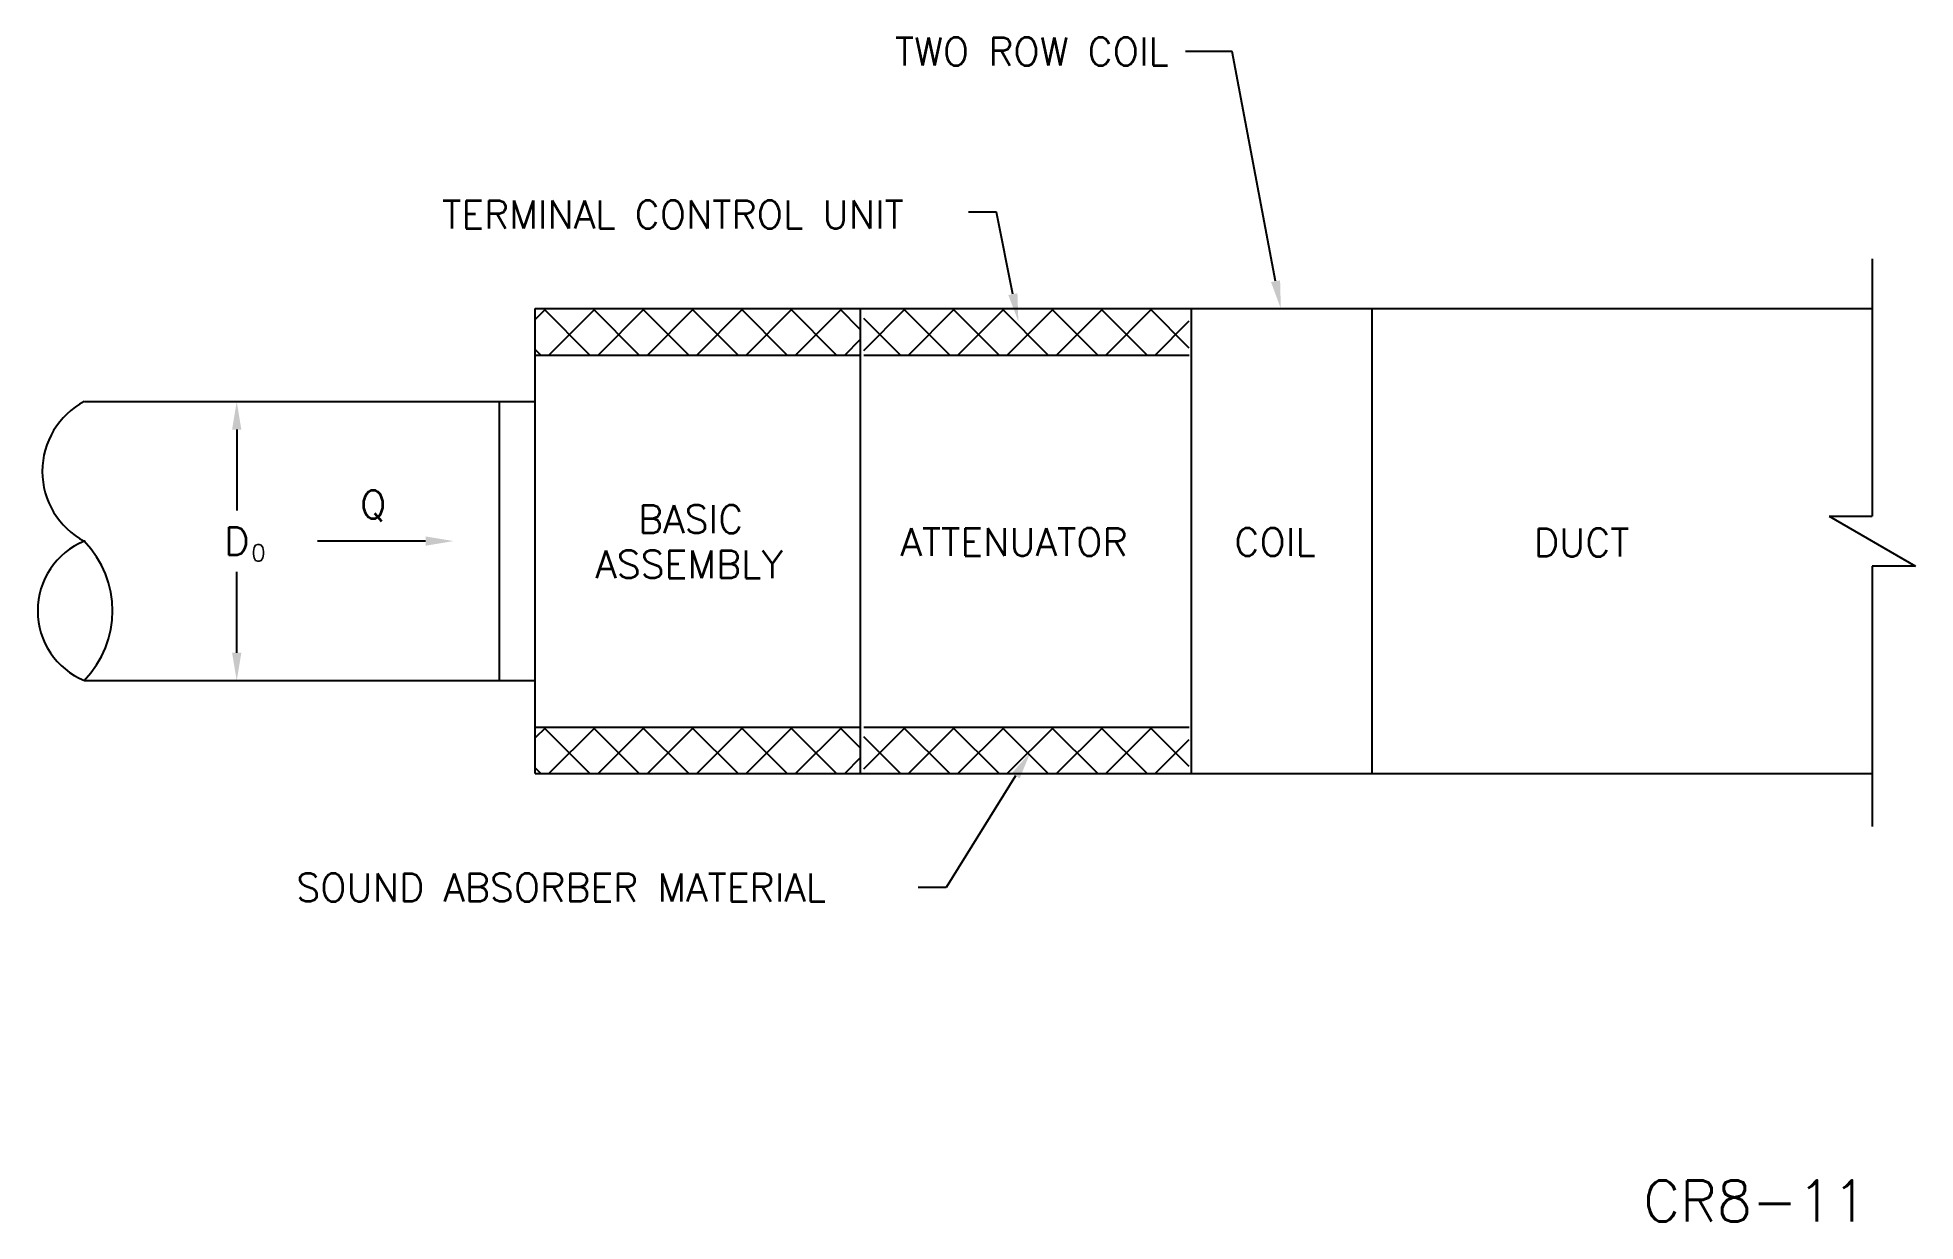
# Model space of a CAD drawing. Extents: x 1.3 to 11.4, y 1.3 to 7.7.
import ezdxf
from ezdxf.enums import TextEntityAlignment as Align

# ---------------------------------------------------------------- set-up
doc = ezdxf.new("R2010")
doc.units = 0
doc.header["$MEASUREMENT"] = 0
doc.layers.get('0').update_dxf_attribs({"linetype": 'CONTINUOUS'})
doc.layers.add('NUMBER', color=7, linetype='CONTINUOUS')
doc.styles.add('ROMANS', font='romans')

msp = doc.modelspace()

# ---------------------------------------------------------------- linework, layer by layer
for p, q in [((7.756, 7.609), (7.506, 7.609)), ((7.99, 6.373), (7.756, 7.609)), ((11.197, 6.493), (11.197, 5.11)), ((4.009, 3.726), (4.009, 6.226)), ((4.009, 6.226), (10.009, 6.226)), ((5.759, 3.726), (5.759, 6.226)), ((7.538, 3.726), (7.538, 6.226)), ((8.509, 3.726), (8.509, 6.226)), ((10.009, 6.226), (11.197, 6.226)), ((11.197, 6.226), (11.197, 5.567)), ((4.009, 5.976), (5.759, 5.976)), ((5.776, 5.976), (7.526, 5.976)), ((1.586, 5.726), (4.009, 5.726)), ((3.818, 4.226), (3.818, 5.726)), ((2.405, 5.576), (2.405, 5.141)), ((10.965, 5.11), (11.43, 4.842)), ((10.965, 5.11), (11.197, 5.11)), ((3.42, 4.976), (2.84, 4.976)), ((2.405, 4.376), (2.405, 4.811)), ((11.43, 4.842), (11.197, 4.842)), ((11.197, 4.842), (11.197, 3.441)), ((1.586, 4.226), (4.009, 4.226)), ((4.009, 3.976), (5.759, 3.976)), ((5.776, 3.976), (7.526, 3.976)), ((4.009, 3.726), (10.009, 3.726)), ((6.592, 3.713), (6.219, 3.113)), ((10.009, 3.726), (11.197, 3.726)), ((6.219, 3.113), (6.069, 3.113))]:
    msp.add_line(p, q)
at = {"color": 0}
for p, q in [((4.009, 6.168), (4.068, 6.226)), ((4.304, 5.976), (4.054, 6.226)), ((4.083, 5.976), (4.333, 6.226)), ((4.569, 5.976), (4.319, 6.226)), ((4.348, 5.976), (4.598, 6.226)), ((4.835, 5.976), (4.585, 6.226)), ((4.613, 5.976), (4.863, 6.226)), ((5.1, 5.976), (4.85, 6.226)), ((4.878, 5.976), (5.128, 6.226)), ((5.365, 5.976), (5.115, 6.226)), ((5.143, 5.976), (5.393, 6.226)), ((5.63, 5.976), (5.38, 6.226)), ((5.409, 5.976), (5.659, 6.226)), ((5.759, 6.112), (5.645, 6.226)), ((5.776, 6.001), (6.001, 6.226)), ((5.973, 5.976), (5.776, 6.173)), ((6.238, 5.976), (5.988, 6.226)), ((6.016, 5.976), (6.266, 6.226)), ((6.503, 5.976), (6.253, 6.226)), ((6.282, 5.976), (6.532, 6.226)), ((6.768, 5.976), (6.518, 6.226)), ((6.547, 5.976), (6.797, 6.226)), ((7.034, 5.976), (6.784, 6.226)), ((6.812, 5.976), (7.062, 6.226)), ((7.299, 5.976), (7.049, 6.226)), ((7.077, 5.976), (7.327, 6.226)), ((7.526, 6.014), (7.314, 6.226)), ((7.342, 5.976), (7.526, 6.16)), ((5.674, 5.976), (5.759, 6.062)), ((4.039, 5.976), (4.009, 6.006)), ((4.009, 3.918), (4.068, 3.976)), ((4.304, 3.726), (4.054, 3.976)), ((4.083, 3.726), (4.333, 3.976)), ((4.569, 3.726), (4.319, 3.976)), ((4.348, 3.726), (4.598, 3.976)), ((4.835, 3.726), (4.585, 3.976)), ((4.613, 3.726), (4.863, 3.976)), ((5.1, 3.726), (4.85, 3.976)), ((4.878, 3.726), (5.128, 3.976)), ((5.365, 3.726), (5.115, 3.976)), ((5.143, 3.726), (5.393, 3.976)), ((5.63, 3.726), (5.38, 3.976)), ((5.409, 3.726), (5.659, 3.976)), ((5.759, 3.862), (5.645, 3.976)), ((5.776, 3.751), (6.001, 3.976)), ((6.238, 3.726), (5.988, 3.976)), ((6.016, 3.726), (6.266, 3.976)), ((6.503, 3.726), (6.253, 3.976)), ((6.282, 3.726), (6.532, 3.976)), ((6.768, 3.726), (6.518, 3.976)), ((6.547, 3.726), (6.797, 3.976)), ((7.034, 3.726), (6.784, 3.976)), ((6.812, 3.726), (7.062, 3.976)), ((7.299, 3.726), (7.049, 3.976)), ((7.077, 3.726), (7.327, 3.976)), ((7.526, 3.764), (7.314, 3.976)), ((5.973, 3.726), (5.776, 3.923)), ((7.342, 3.726), (7.526, 3.91)), ((4.039, 3.726), (4.009, 3.756)), ((5.674, 3.726), (5.759, 3.812))]:
    msp.add_line(p, q, dxfattribs=at)
for centre, radius, start, end in [((1.785, 5.351), 0.425, 117.9684, 242.0316), ((1.74, 4.601), 0.405, 112.3583, 247.6417), ((1.198, 4.601), 0.539, 315.947, 44.053)]:
    msp.add_arc(centre, radius, start, end)
msp.add_point((1.586, 4.976))
for points in [[(8.014, 6.378), (7.965, 6.369), (8.018, 6.226)], [(2.38, 5.576), (2.43, 5.576), (2.405, 5.726)], [(3.42, 5.001), (3.42, 4.951), (3.57, 4.976)], [(2.38, 4.376), (2.43, 4.376), (2.405, 4.226)], [(6.571, 3.727), (6.614, 3.7), (6.672, 3.841)]]:
    msp.add_solid(points)
at = {"layer": 'NUMBER', "color": 0}
for p, q in [((6.489, 6.744), (6.339, 6.744)), ((6.577, 6.304), (6.489, 6.744))]:
    msp.add_line(p, q, dxfattribs=at)
msp.add_solid([(6.602, 6.309), (6.553, 6.299), (6.607, 6.157)], dxfattribs=at)

# ---------------------------------------------------------------- texts
at = {"style": 'ROMANS'}
msp.add_text('TWO ROW COIL', height=0.15, dxfattribs=at).set_placement((7.416, 7.609), align=Align.MIDDLE_RIGHT)
for s, p in [('TERMINAL CONTROL UNIT', (4.75, 6.732)), ('D', (2.405, 4.976))]:
    msp.add_text(s, height=0.15, dxfattribs=at).set_placement(p, align=Align.MIDDLE_CENTER)
for s, height, p in [('Q', 0.15, (3.068, 5.098)), ('BASIC', 0.15, (4.562, 5.019)), ('0', 0.09, (2.483, 4.868)), ('ATTENUATOR', 0.15, (5.973, 4.896)), ('COIL', 0.15, (7.768, 4.896)), ('DUCT', 0.15, (9.378, 4.893)), ('ASSEMBLY', 0.15, (4.332, 4.776)), ('SOUND ABSORBER MATERIAL', 0.15, (2.725, 3.038))]:
    msp.add_text(s, height=height, dxfattribs=at).set_placement(p)
at = {"layer": 'NUMBER', "style": 'ROMANS'}
msp.add_text('CR8-11', height=0.22, dxfattribs=at).set_placement((9.966, 1.318))

doc.saveas('drawing.dxf')
